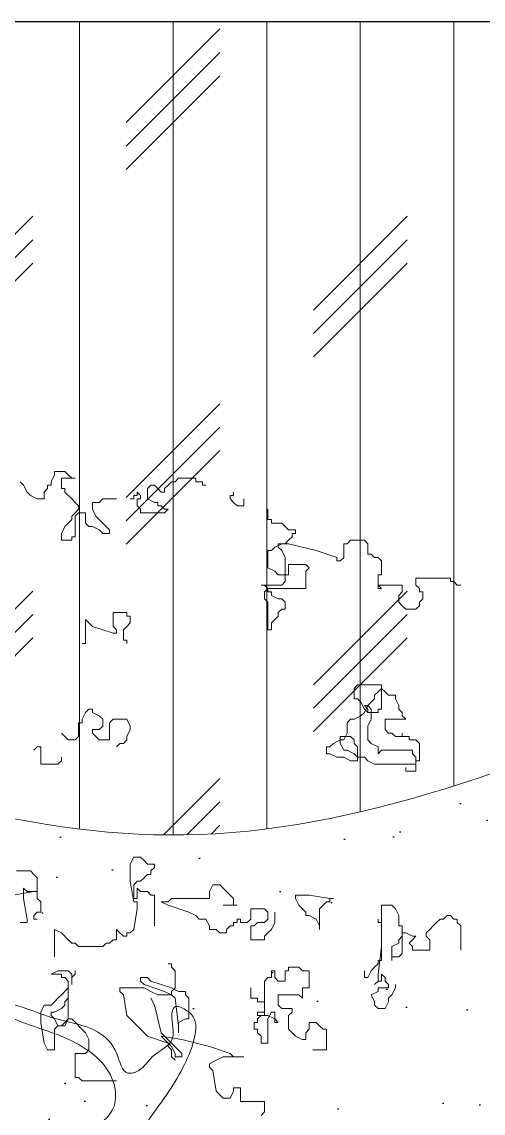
# Model space of a CAD drawing. Extents: x -95 to 325, y -1215 to -918.
# Drawn here: x -12.48 to -1.52, y -1072.52 to -1046.63 of the extents above; entities that cross this region are included whole.
import ezdxf

# ---------------------------------------------------------------- set-up
doc = ezdxf.new("R2010")
doc.units = 0
doc.layers.get('0').update_dxf_attribs({"linetype": 'CONTINUOUS'})
for name, color, linetype in [('PP-COM', 7, 'CONTINUOUS'), ('福建茶', 76, 'CONTINUOUS'), ('马尼拉草', 80, 'CONTINUOUS')]:
    doc.layers.add(name, color=color, linetype=linetype)

# ---------------------------------------------------------------- blocks, each defined once
blk = doc.blocks.new('tulia')
at = {"color": 3, "lineweight": 0}
for p, q in [((200.532, 263.269), (200.473, 263.21)), ((200.473, 263.21), (200.473, 263.031)), ((200.473, 263.031), (200.891, 263.031)), ((200.891, 263.031), (200.891, 262.792)), ((201.01, 262.851), (201.07, 262.971)), ((201.07, 262.971), (201.189, 262.971)), ((201.189, 262.971), (201.309, 262.851)), ((200.891, 262.792), (201.01, 262.792)), ((201.01, 262.792), (201.01, 262.851)), ((201.309, 262.851), (201.368, 262.493)), ((203.041, 262.672), (203.638, 262.672)), ((203.638, 262.672), (203.698, 262.613)), ((201.368, 262.493), (201.428, 262.434)), ((203.698, 262.613), (203.757, 262.613)), ((203.757, 262.613), (203.757, 262.195)), ((201.309, 262.314), (201.189, 262.255)), ((201.428, 262.374), (201.309, 262.314)), ((201.428, 262.434), (201.428, 262.374)), ((202.085, 262.255), (202.025, 262.314)), ((199.637, 262.135), (199.398, 262.135)), ((199.398, 262.135), (199.398, 261.777)), ((201.189, 262.255), (200.831, 262.255)), ((200.831, 262.255), (201.01, 262.255)), ((201.01, 262.255), (201.07, 262.195)), ((201.07, 262.195), (201.428, 262.076)), ((201.906, 262.195), (201.906, 262.255)), ((201.906, 262.255), (202.025, 262.255)), ((202.264, 261.837), (201.906, 262.195)), ((202.025, 262.255), (202.025, 262.195)), ((202.025, 262.195), (202.085, 262.076)), ((202.085, 262.135), (202.085, 262.255)), ((202.145, 262.076), (202.085, 262.135)), ((203.578, 262.195), (203.518, 262.135)), ((203.518, 262.135), (203.518, 261.956)), ((203.757, 262.195), (203.578, 262.195)), ((204.116, 261.777), (204.116, 262.135)), ((204.116, 262.135), (204.235, 262.135)), ((204.235, 262.135), (204.295, 262.016)), ((199.756, 261.837), (199.756, 261.956)), ((199.756, 261.956), (199.816, 261.956)), ((199.816, 261.956), (199.935, 261.897)), ((200.413, 261.598), (200.413, 262.016)), ((200.413, 262.016), (200.532, 262.016)), ((200.532, 262.016), (200.532, 261.897)), ((201.428, 262.076), (201.906, 261.956)), ((201.906, 261.956), (202.264, 261.897)), ((202.085, 262.076), (202.145, 262.016)), ((202.145, 262.016), (202.145, 262.076)), ((202.264, 261.897), (202.145, 262.016)), ((202.145, 262.016), (202.503, 261.897)), ((203.518, 261.956), (203.578, 261.837)), ((204.295, 262.016), (204.355, 261.658)), ((199.398, 261.777), (199.457, 261.777)), ((199.457, 261.777), (199.517, 261.718)), ((199.696, 261.777), (199.756, 261.837)), ((199.696, 261.658), (199.696, 261.777)), ((199.935, 261.897), (199.995, 261.837)), ((199.995, 261.837), (200.055, 261.777)), ((200.055, 261.777), (200.055, 261.539)), ((200.532, 261.897), (200.592, 261.837)), ((200.592, 261.837), (200.592, 261.777)), ((200.592, 261.777), (200.652, 261.777)), ((200.652, 261.777), (200.652, 261.658)), ((201.966, 261.718), (201.966, 261.837)), ((201.966, 261.837), (201.966, 261.658)), ((202.384, 261.36), (202.264, 261.837)), ((202.503, 261.897), (202.861, 261.539)), ((203.578, 261.837), (203.817, 261.598)), ((204.056, 261.718), (204.116, 261.777)), ((199.517, 261.718), (199.577, 261.658)), ((199.577, 261.658), (199.696, 261.658)), ((200.055, 261.539), (199.995, 261.479)), ((200.293, 261.598), (200.234, 261.658)), ((200.234, 261.658), (200.293, 261.658)), ((200.293, 261.658), (200.293, 261.479)), ((200.413, 261.539), (200.293, 261.598)), ((200.353, 261.479), (200.413, 261.598)), ((200.592, 261.539), (200.413, 261.539)), ((200.532, 261.539), (200.473, 261.539)), ((200.473, 261.539), (200.473, 261.3)), ((200.592, 261.598), (200.532, 261.539)), ((200.652, 261.658), (200.592, 261.658)), ((200.592, 261.658), (200.592, 261.598)), ((200.592, 261.479), (200.592, 261.539)), ((201.846, 261.598), (201.787, 261.598)), ((201.787, 261.598), (201.787, 261.24)), ((201.966, 261.658), (201.846, 261.598)), ((202.025, 261.24), (201.966, 261.718)), ((202.861, 261.539), (202.921, 261.181)), ((203.817, 261.598), (203.877, 261.598)), ((203.877, 261.598), (203.936, 261.718)), ((203.877, 261.598), (203.936, 261.658)), ((203.877, 261.061), (203.877, 261.598)), ((203.936, 261.658), (203.996, 261.718)), ((203.936, 261.718), (204.056, 261.718)), ((203.996, 261.718), (204.056, 261.718)), ((204.056, 261.718), (204.116, 261.598)), ((204.116, 261.598), (204.175, 261.539)), ((204.175, 261.539), (204.175, 261.479)), ((204.355, 261.658), (204.355, 261.479)), ((198.323, 261.3), (198.382, 261.419)), ((198.382, 261.419), (198.502, 261.419)), ((198.502, 261.419), (198.562, 261.36)), ((198.562, 261.36), (198.562, 261.3)), ((199.995, 261.479), (199.995, 261.419)), ((199.995, 261.419), (200.174, 261.419)), ((200.174, 261.419), (200.234, 261.36)), ((200.234, 261.36), (200.234, 261.181)), ((200.293, 261.479), (200.353, 261.479)), ((200.473, 260.942), (200.473, 261.479)), ((200.473, 261.479), (200.592, 261.479)), ((202.443, 261.24), (202.384, 261.36)), ((203.996, 261.419), (203.936, 261.36)), ((203.936, 261.36), (203.936, 261.3)), ((204.116, 261.479), (203.996, 261.419)), ((204.175, 261.479), (204.116, 261.479)), ((204.175, 261.36), (204.116, 261.3)), ((204.295, 261.36), (204.175, 261.36)), ((204.355, 261.479), (204.295, 261.36)), ((198.203, 261.061), (198.263, 261.181)), ((198.263, 261.181), (198.323, 261.24)), ((198.323, 261.24), (198.323, 261.3)), ((198.621, 261.181), (198.502, 261.121)), ((198.562, 261.3), (198.621, 261.181)), ((199.875, 261.181), (199.816, 261.24)), ((199.816, 261.24), (199.816, 261.061)), ((200.234, 261.181), (199.875, 261.181)), ((200.473, 261.3), (200.592, 261.3)), ((200.592, 261.3), (200.592, 261.24)), ((200.592, 261.24), (200.712, 261.24)), ((200.712, 261.24), (200.712, 261.061)), ((201.787, 261.24), (201.846, 261.181)), ((201.846, 261.181), (201.846, 261.121)), ((202.085, 261.181), (202.025, 261.24)), ((202.324, 261.181), (202.085, 261.181)), ((202.205, 261.121), (202.085, 261.181)), ((202.085, 261.181), (202.085, 261.121)), ((202.443, 261.121), (202.324, 261.181)), ((202.921, 261.181), (202.981, 261.121)), ((203.936, 261.3), (203.877, 261.24)), ((203.877, 261.24), (203.877, 260.942)), ((203.996, 261.181), (203.877, 261.061)), ((204.056, 261.24), (203.996, 261.181)), ((204.116, 261.3), (204.056, 261.24)), ((198.203, 261.002), (198.203, 261.061)), ((198.502, 261.061), (198.323, 261.061)), ((198.323, 261.061), (198.323, 261.002)), ((198.323, 261.002), (198.382, 260.942)), ((198.502, 261.121), (198.502, 261.061)), ((198.502, 260.942), (198.562, 261.002)), ((198.562, 261.002), (198.502, 260.942)), ((199.816, 261.061), (199.696, 261.061)), ((199.696, 261.061), (199.696, 260.763)), ((201.846, 261.121), (201.966, 261.121)), ((201.966, 261.121), (202.085, 261.061)), ((202.085, 261.121), (202.025, 261.061)), ((202.025, 261.061), (202.025, 260.763)), ((202.085, 261.061), (202.443, 260.942)), ((202.563, 261.002), (202.205, 261.121)), ((202.563, 261.061), (202.443, 261.121)), ((202.981, 261.061), (202.563, 261.061)), ((202.623, 260.942), (202.563, 261.002)), ((202.981, 261.121), (202.981, 261.061)), ((203.817, 260.822), (203.817, 261.002)), ((203.817, 261.002), (203.817, 260.882)), ((198.382, 260.942), (198.382, 260.882)), ((198.382, 260.882), (198.442, 260.822)), ((198.442, 260.822), (198.442, 260.942)), ((198.442, 260.942), (198.502, 260.942)), ((198.502, 260.822), (198.442, 260.345)), ((198.502, 260.942), (198.502, 260.822)), ((198.621, 260.763), (198.681, 260.882)), ((198.681, 260.882), (198.741, 260.882)), ((198.741, 260.882), (198.741, 260.763)), ((200.114, 260.763), (200.114, 260.942)), ((200.114, 260.942), (200.234, 260.942)), ((200.234, 260.942), (200.293, 260.882)), ((200.293, 260.882), (200.293, 260.763)), ((200.353, 260.763), (200.353, 260.882)), ((200.353, 260.882), (200.413, 260.882)), ((200.413, 260.882), (200.473, 260.942)), ((202.443, 260.942), (202.503, 260.882)), ((202.503, 260.882), (202.623, 260.882)), ((202.623, 260.882), (202.623, 260.942)), ((203.817, 260.882), (203.757, 260.822)), ((203.757, 260.822), (203.757, 260.763)), ((203.877, 260.763), (203.817, 260.822)), ((203.877, 260.942), (203.936, 260.882)), ((203.936, 260.882), (203.996, 260.882)), ((203.996, 260.882), (203.996, 260.822)), ((203.996, 260.822), (204.175, 260.822)), ((204.175, 260.822), (204.056, 260.763)), ((198.502, 260.643), (198.562, 260.703)), ((198.502, 260.584), (198.502, 260.643)), ((198.562, 260.703), (198.621, 260.763)), ((199.696, 260.763), (199.816, 260.763)), ((199.816, 260.763), (199.875, 260.703)), ((199.875, 260.703), (200.055, 260.703)), ((200.055, 260.703), (200.055, 260.763)), ((200.055, 260.763), (200.114, 260.763)), ((200.293, 260.763), (200.353, 260.763)), ((202.025, 260.763), (202.085, 260.703)), ((202.085, 260.703), (202.085, 260.643)), ((202.085, 260.643), (202.145, 260.643)), ((204.056, 260.763), (203.877, 260.763)), ((197.068, 260.405), (197.068, 259.987)), ((197.606, 260.405), (197.905, 260.405)), ((197.606, 260.226), (197.606, 260.405)), ((197.905, 260.405), (197.905, 260.345)), ((198.084, 260.464), (198.143, 260.524)), ((198.084, 260.106), (198.084, 260.464)), ((198.143, 260.524), (198.263, 260.524)), ((198.263, 260.524), (198.263, 260.584)), ((198.263, 260.584), (198.263, 260.345)), ((198.442, 259.748), (198.442, 260.584)), ((198.442, 260.584), (198.502, 260.584)), ((204.116, 260.047), (204.116, 260.524)), ((197.666, 260.166), (197.606, 260.226)), ((197.905, 260.226), (197.845, 260.166)), ((197.905, 260.345), (197.964, 260.285)), ((197.964, 260.285), (197.905, 260.226)), ((198.143, 260.226), (198.084, 260.166)), ((198.263, 260.345), (198.143, 260.285)), ((198.143, 260.285), (198.143, 260.226)), ((198.442, 260.345), (198.442, 259.748)), ((200.473, 260.166), (200.473, 260.226)), ((200.473, 260.226), (200.712, 260.226)), ((200.712, 260.226), (200.712, 259.987)), ((203.041, 260.047), (203.041, 260.226)), ((203.041, 260.226), (203.1, 260.226)), ((203.1, 260.226), (203.16, 260.285)), ((203.16, 260.285), (203.22, 260.285)), ((203.22, 260.285), (203.28, 260.345)), ((203.28, 260.345), (203.698, 260.345)), ((203.698, 260.345), (203.757, 260.285)), ((203.757, 260.285), (203.817, 260.285)), ((203.817, 260.285), (203.877, 260.226)), ((203.877, 260.226), (203.996, 260.106)), ((197.546, 259.987), (197.606, 260.047)), ((197.606, 260.047), (197.666, 260.106)), ((197.666, 260.106), (197.666, 260.166)), ((197.845, 260.166), (197.905, 260.166)), ((197.905, 260.166), (198.024, 260.106)), ((198.024, 260.106), (198.084, 260.106)), ((198.084, 260.166), (198.084, 259.987)), ((199.517, 259.987), (199.517, 260.047)), ((199.517, 260.047), (199.517, 259.689)), ((200.293, 259.927), (200.353, 260.047)), ((200.353, 260.047), (200.413, 260.106)), ((200.413, 260.106), (200.473, 260.166)), ((201.07, 259.987), (201.13, 260.047)), ((201.13, 260.047), (201.13, 260.106)), ((201.13, 260.106), (201.249, 260.106)), ((201.249, 260.106), (201.309, 260.047)), ((201.309, 260.047), (201.428, 260.047)), ((201.428, 260.047), (201.428, 259.987)), ((202.682, 259.689), (202.742, 260.047)), ((202.742, 260.047), (202.802, 260.106)), ((202.802, 260.106), (202.861, 260.106)), ((202.861, 260.106), (202.861, 260.166)), ((202.861, 260.166), (202.921, 260.166)), ((202.921, 260.166), (202.981, 260.106)), ((202.981, 260.106), (203.041, 260.047)), ((203.996, 260.106), (204.116, 260.047)), ((197.068, 259.987), (197.128, 259.927)), ((197.128, 259.927), (197.128, 259.868)), ((197.128, 259.868), (197.188, 259.868)), ((197.188, 259.868), (197.248, 259.808)), ((197.307, 259.808), (197.367, 259.868)), ((197.367, 259.868), (197.427, 259.868)), ((197.427, 259.868), (197.487, 259.927)), ((197.487, 259.927), (197.546, 259.987)), ((198.084, 259.987), (198.143, 259.987)), ((198.143, 259.987), (198.143, 259.808)), ((198.442, 259.629), (198.442, 259.927)), ((198.442, 259.927), (198.502, 259.927)), ((198.502, 259.927), (198.502, 259.868)), ((199.577, 259.868), (199.517, 259.987)), ((199.696, 259.808), (199.577, 259.868)), ((200.293, 259.748), (200.293, 259.927)), ((200.473, 259.927), (200.413, 259.868)), ((200.413, 259.868), (200.413, 259.748)), ((200.592, 259.927), (200.473, 259.927)), ((200.652, 259.987), (200.592, 259.927)), ((200.712, 259.987), (200.652, 259.987)), ((200.712, 259.868), (200.771, 259.927)), ((200.712, 259.689), (200.712, 259.868)), ((200.771, 259.927), (200.891, 259.927)), ((200.891, 259.927), (200.891, 259.868)), ((200.891, 259.868), (200.95, 259.868)), ((200.95, 259.868), (200.95, 259.927)), ((200.95, 259.927), (201.01, 259.927)), ((201.01, 259.927), (201.01, 259.987)), ((201.01, 259.987), (201.07, 259.987)), ((201.428, 259.987), (201.488, 259.868)), ((201.488, 259.868), (201.607, 259.868)), ((201.607, 259.868), (201.667, 259.808)), ((202.384, 259.987), (202.384, 259.45)), ((204.414, 259.868), (204.474, 259.868)), ((204.474, 259.868), (204.474, 259.808)), ((204.593, 259.868), (204.593, 259.927)), ((204.593, 259.927), (204.713, 259.927)), ((204.653, 259.51), (204.593, 259.868)), ((197.248, 259.808), (197.307, 259.808)), ((198.143, 259.808), (198.203, 259.689)), ((198.203, 259.689), (198.263, 259.629)), ((199.517, 259.689), (199.457, 259.629)), ((199.756, 259.808), (199.696, 259.808)), ((199.756, 259.748), (199.756, 259.808)), ((199.875, 259.629), (199.756, 259.748)), ((200.413, 259.748), (200.473, 259.689)), ((200.473, 259.689), (200.712, 259.689)), ((201.667, 259.808), (201.787, 259.748)), ((201.787, 259.748), (202.145, 259.629)), ((202.682, 259.569), (202.682, 259.689)), ((204.414, 259.748), (204.355, 259.748)), ((204.355, 259.748), (204.355, 259.569)), ((204.474, 259.808), (204.414, 259.748)), ((198.263, 259.629), (198.442, 259.629)), ((199.338, 259.51), (199.278, 259.51)), ((199.278, 259.51), (199.338, 259.51)), ((199.398, 259.569), (199.338, 259.569)), ((199.338, 259.569), (199.338, 259.51)), ((199.338, 259.51), (199.696, 259.45)), ((199.457, 259.629), (199.398, 259.569)), ((199.935, 259.51), (199.875, 259.629)), ((199.935, 259.45), (199.935, 259.51)), ((201.01, 259.629), (200.95, 259.629)), ((200.95, 259.629), (201.189, 259.629)), ((201.01, 259.51), (201.01, 259.629)), ((201.249, 259.271), (201.01, 259.51)), ((202.085, 259.51), (201.428, 259.51)), ((201.428, 259.51), (201.428, 259.39)), ((202.145, 259.569), (202.085, 259.51)), ((202.145, 259.629), (202.264, 259.569)), ((202.264, 259.569), (202.145, 259.569)), ((202.742, 259.569), (202.682, 259.569)), ((202.682, 259.331), (202.682, 259.51)), ((202.682, 259.51), (202.742, 259.51)), ((202.802, 259.211), (202.742, 259.569)), ((202.742, 259.51), (202.742, 259.271)), ((204.355, 259.569), (204.414, 259.51)), ((204.414, 259.51), (204.414, 259.39)), ((204.653, 259.331), (204.653, 259.51)), ((199.696, 259.45), (199.935, 259.45)), ((201.368, 259.271), (201.249, 259.271)), ((201.428, 259.39), (201.368, 259.271)), ((202.384, 259.45), (202.443, 259.45)), ((202.443, 259.45), (202.503, 259.39)), ((202.503, 259.39), (202.623, 259.39)), ((202.623, 259.39), (202.682, 259.331)), ((202.742, 259.271), (202.682, 259.211)), ((204.414, 259.39), (204.593, 259.39)), ((204.474, 259.39), (204.414, 259.39)), ((204.414, 259.39), (204.414, 259.152)), ((204.832, 259.45), (204.474, 259.39)), ((204.593, 259.39), (204.653, 259.331)), ((202.503, 259.092), (202.443, 259.092)), ((202.443, 259.092), (202.443, 259.032)), ((202.563, 259.152), (202.503, 259.092)), ((202.623, 259.211), (202.563, 259.152)), ((202.682, 259.211), (202.623, 259.211)), ((202.802, 258.913), (202.802, 259.211)), ((204.414, 259.152), (204.474, 259.092)), ((204.474, 259.092), (204.534, 259.032)), ((202.443, 259.032), (202.384, 258.973)), ((202.384, 258.973), (202.384, 258.913)), ((202.384, 258.913), (202.503, 258.913)), ((202.503, 258.913), (202.563, 258.853)), ((202.742, 258.793), (202.802, 258.913)), ((204.534, 259.032), (204.773, 259.032)), ((202.563, 258.853), (202.623, 258.793)), ((202.623, 258.793), (202.742, 258.793)), ((198.024, 257.302), (197.845, 257.302)), ((197.845, 257.302), (197.845, 257.123)), ((198.024, 257.242), (198.024, 257.302)), ((197.845, 257.123), (197.785, 257.123)), ((197.785, 257.123), (197.785, 256.824)), ((198.562, 257.182), (197.845, 257.182)), ((197.845, 257.182), (197.845, 257.063)), ((197.845, 257.063), (197.905, 257.003)), ((197.905, 257.003), (197.905, 256.943)), ((198.442, 256.943), (198.502, 257.003)), ((198.502, 257.003), (198.502, 256.884)), ((198.681, 257.123), (198.562, 257.182)), ((198.741, 257.063), (198.681, 257.123)), ((198.86, 257.063), (198.741, 257.063)), ((198.98, 257.123), (198.86, 257.123)), ((198.86, 257.123), (198.86, 256.884)), ((198.92, 257.003), (198.86, 257.063)), ((199.039, 256.943), (198.92, 257.003)), ((199.099, 257.063), (198.98, 257.123)), ((199.218, 257.063), (199.099, 257.063)), ((199.338, 257.003), (199.218, 257.063)), ((199.398, 257.003), (199.338, 257.003)), ((199.398, 256.884), (199.398, 257.003)), ((203.996, 257.123), (204.056, 257.182)), ((203.996, 257.063), (203.996, 257.123)), ((204.056, 257.182), (204.355, 257.182)), ((204.355, 257.182), (204.355, 256.884)), ((197.785, 256.824), (197.845, 256.764)), ((197.905, 256.943), (198.442, 256.943)), ((198.502, 256.884), (198.621, 256.824)), ((198.621, 256.824), (198.681, 256.764)), ((198.86, 256.884), (198.92, 256.824)), ((198.92, 256.824), (198.92, 256.764)), ((199.099, 256.943), (199.039, 256.943)), ((199.159, 256.824), (199.099, 256.943)), ((199.159, 256.764), (199.278, 256.824)), ((199.159, 256.705), (199.159, 256.824)), ((199.278, 256.824), (199.338, 256.884)), ((199.338, 256.884), (199.398, 256.884)), ((202.921, 256.824), (202.861, 256.764)), ((202.981, 256.824), (202.921, 256.824)), ((203.041, 256.884), (202.981, 256.824)), ((204.355, 256.884), (204.414, 256.884)), ((204.414, 256.884), (204.474, 256.943)), ((197.845, 256.764), (197.964, 256.764)), ((197.964, 256.764), (197.964, 256.705)), ((197.964, 256.705), (198.084, 256.705)), ((198.084, 256.705), (198.084, 256.645)), ((198.084, 256.645), (198.084, 256.705)), ((198.084, 256.705), (198.203, 256.705)), ((198.203, 256.705), (198.263, 256.645)), ((198.263, 256.645), (198.323, 256.645)), ((198.323, 256.645), (198.382, 256.585)), ((198.681, 256.764), (198.681, 256.526)), ((198.92, 256.764), (198.98, 256.705)), ((198.98, 256.705), (199.159, 256.705)), ((199.039, 256.645), (199.099, 256.764)), ((199.039, 256.466), (199.039, 256.645)), ((199.099, 256.764), (199.159, 256.764)), ((202.861, 256.705), (202.802, 256.585)), ((202.861, 256.764), (202.861, 256.705)), ((203.16, 256.466), (203.16, 256.764)), ((203.16, 256.764), (203.339, 256.764)), ((203.339, 256.764), (203.399, 256.705)), ((203.399, 256.705), (203.459, 256.645)), ((203.459, 256.645), (203.459, 256.585)), ((203.698, 256.705), (203.757, 256.764)), ((203.698, 256.466), (203.698, 256.705)), ((203.757, 256.764), (203.877, 256.764)), ((203.877, 256.764), (203.936, 256.705)), ((203.936, 256.705), (203.996, 256.645)), ((198.382, 256.585), (198.382, 256.406)), ((198.681, 256.526), (198.621, 256.406)), ((198.98, 256.406), (199.039, 256.466)), ((202.802, 256.585), (202.802, 256.526)), ((202.802, 256.526), (202.861, 256.406)), ((203.1, 256.406), (203.16, 256.466)), ((203.339, 256.585), (203.28, 256.526)), ((203.28, 256.526), (203.28, 256.406)), ((203.459, 256.585), (203.339, 256.585)), ((203.638, 256.406), (203.638, 256.466)), ((203.638, 256.466), (203.698, 256.466)), ((198.382, 256.406), (198.024, 256.406)), ((198.024, 256.406), (198.084, 256.347)), ((198.084, 256.347), (198.084, 256.287)), ((198.084, 256.287), (198.143, 256.227)), ((198.502, 256.227), (198.502, 256.287)), ((198.502, 256.287), (198.681, 256.287)), ((198.621, 256.406), (198.621, 256.227)), ((198.681, 256.287), (198.741, 256.227)), ((198.681, 256.168), (198.741, 256.287)), ((198.681, 256.227), (198.681, 256.287)), ((198.741, 256.287), (198.8, 256.347)), ((198.8, 256.347), (198.92, 256.406)), ((198.92, 256.406), (198.98, 256.406)), ((202.861, 256.406), (203.1, 256.406)), ((203.28, 256.406), (203.339, 256.347)), ((203.339, 256.347), (203.459, 256.287)), ((203.459, 256.287), (203.459, 256.227)), ((203.518, 256.227), (203.578, 256.287)), ((203.578, 256.287), (203.638, 256.406)), ((198.143, 256.227), (198.143, 256.168)), ((198.143, 256.168), (198.203, 256.048)), ((198.442, 255.869), (198.442, 256.227)), ((198.442, 256.227), (198.502, 256.227)), ((198.562, 256.048), (198.681, 256.168)), ((198.621, 256.227), (198.681, 256.168)), ((198.741, 256.168), (198.681, 256.227)), ((198.681, 256.168), (198.741, 256.168)), ((198.741, 256.227), (198.8, 256.108)), ((198.8, 256.108), (198.86, 256.048)), ((203.459, 256.227), (203.518, 256.227)), ((198.203, 256.048), (198.203, 255.989)), ((198.203, 255.989), (198.323, 255.989)), ((198.323, 255.989), (198.382, 255.929)), ((198.382, 255.929), (198.442, 255.869)), ((198.442, 255.869), (198.502, 255.929)), ((198.442, 255.81), (198.442, 255.869)), ((198.502, 255.929), (198.562, 255.989)), ((198.562, 255.989), (198.562, 256.048)), ((198.86, 256.048), (198.92, 256.048)), ((198.92, 255.869), (198.86, 255.81)), ((198.92, 256.048), (198.92, 255.869)), ((198.86, 255.81), (198.442, 255.81)), ((202.861, 255.094), (202.861, 255.034)), ((202.861, 255.034), (202.921, 255.034)), ((202.921, 255.034), (202.921, 254.855)), ((203.578, 254.676), (203.578, 255.094)), ((203.578, 255.094), (203.638, 255.094)), ((200.293, 254.676), (200.353, 254.735)), ((200.353, 254.735), (200.353, 254.855)), ((200.353, 254.855), (200.413, 254.855)), ((200.413, 254.855), (200.413, 254.377)), ((202.861, 254.795), (202.802, 254.735)), ((202.802, 254.735), (202.802, 254.616)), ((202.921, 254.855), (202.861, 254.795)), ((203.041, 254.855), (203.041, 254.914)), ((203.041, 254.914), (203.1, 254.914)), ((203.1, 254.795), (203.041, 254.855)), ((203.1, 254.914), (203.459, 254.795)), ((203.1, 254.556), (203.1, 254.795)), ((203.459, 254.795), (203.578, 254.676)), ((200.174, 254.497), (200.234, 254.556)), ((200.234, 254.616), (200.293, 254.676)), ((200.234, 254.556), (200.234, 254.616)), ((202.802, 254.616), (202.861, 254.616)), ((202.861, 254.616), (202.861, 254.556)), ((202.861, 254.556), (203.1, 254.556)), ((197.725, 254.318), (197.785, 254.377)), ((197.785, 254.437), (197.845, 254.497)), ((197.785, 254.377), (197.785, 254.437)), ((197.845, 254.497), (198.024, 254.497)), ((198.024, 254.497), (198.084, 254.437)), ((198.084, 254.437), (198.143, 254.377)), ((198.143, 254.377), (198.143, 254.258)), ((200.114, 254.377), (200.114, 254.497)), ((200.114, 254.497), (200.174, 254.497)), ((200.174, 254.318), (200.114, 254.377)), ((200.413, 254.377), (200.473, 254.318)), ((197.725, 254.198), (197.725, 254.318)), ((197.785, 254.198), (197.725, 254.198)), ((197.785, 254.139), (197.785, 254.198)), ((198.143, 254.258), (198.084, 254.198)), ((198.084, 254.198), (198.084, 254.079)), ((200.234, 254.318), (200.174, 254.318)), ((200.353, 254.258), (200.234, 254.318)), ((200.353, 254.198), (200.353, 254.258)), ((200.413, 254.198), (200.353, 254.198)), ((200.413, 254.139), (200.413, 254.198)), ((200.473, 254.198), (200.413, 254.139)), ((200.473, 254.318), (200.473, 254.198)), ((197.068, 254.079), (197.128, 254.079)), ((197.128, 254.079), (197.188, 254.019)), ((197.188, 254.019), (197.248, 254.019)), ((197.248, 254.019), (197.248, 253.96)), ((197.845, 254.079), (197.785, 254.139)), ((197.845, 253.96), (197.845, 254.079)), ((198.084, 254.079), (198.502, 254.079)), ((198.502, 254.079), (198.442, 254.139)), ((198.442, 254.139), (198.502, 254.139)), ((198.502, 254.139), (198.502, 253.9)), ((200.413, 254.139), (199.756, 254.139)), ((199.756, 254.139), (199.756, 253.84)), ((200.114, 254.019), (200.174, 254.079)), ((200.114, 253.602), (200.114, 254.019)), ((200.174, 254.079), (200.532, 254.079)), ((200.473, 254.079), (200.413, 254.139)), ((200.532, 254.079), (200.473, 254.079)), ((197.248, 253.96), (197.845, 253.96)), ((198.502, 253.9), (198.442, 253.9)), ((198.442, 253.9), (198.442, 253.661)), ((199.756, 253.84), (199.696, 253.781)), ((200.055, 253.721), (200.055, 253.9)), ((200.055, 253.9), (200.234, 253.9)), ((200.234, 253.9), (200.293, 253.84)), ((200.293, 253.84), (200.413, 253.781)), ((198.442, 253.661), (198.502, 253.602)), ((198.502, 253.602), (198.562, 253.602)), ((198.562, 253.602), (198.621, 253.542)), ((199.099, 253.602), (199.159, 253.661)), ((199.099, 253.363), (199.099, 253.602)), ((199.159, 253.661), (199.218, 253.661)), ((199.218, 253.661), (199.218, 253.602)), ((199.218, 253.602), (199.577, 253.482)), ((199.696, 253.781), (199.756, 253.721)), ((199.756, 253.721), (200.055, 253.721)), ((200.174, 253.482), (200.114, 253.602)), ((200.413, 253.781), (200.413, 253.482)), ((198.621, 253.542), (198.681, 253.542)), ((198.681, 253.542), (198.681, 253.363)), ((199.577, 253.482), (200.055, 253.363)), ((200.234, 253.423), (200.174, 253.482)), ((200.293, 253.423), (200.174, 253.363)), ((200.234, 253.363), (200.234, 253.423)), ((200.353, 253.482), (200.293, 253.423)), ((200.413, 253.482), (200.353, 253.482)), ((198.681, 253.363), (198.741, 253.303)), ((198.741, 253.303), (198.98, 253.303)), ((198.98, 253.303), (199.039, 253.363)), ((199.039, 253.363), (199.099, 253.363)), ((200.055, 253.303), (199.995, 253.244)), ((199.995, 253.244), (199.995, 253.184)), ((200.055, 253.363), (200.234, 253.363)), ((200.114, 253.363), (200.055, 253.303)), ((200.174, 253.363), (200.114, 253.363)), ((203.757, 252.885), (203.757, 253.244)), ((203.757, 253.244), (203.817, 253.244)), ((203.817, 253.244), (203.817, 253.303)), ((203.817, 253.303), (203.996, 253.303)), ((203.996, 253.303), (203.996, 253.184)), ((199.995, 253.184), (199.935, 253.184)), ((199.935, 253.184), (199.935, 253.124)), ((199.935, 253.124), (200.055, 253.124)), ((200.055, 253.124), (200.114, 253.065)), ((200.114, 253.065), (200.174, 253.005)), ((203.16, 253.124), (203.16, 253.184)), ((203.16, 253.184), (203.28, 253.184)), ((203.22, 253.065), (203.16, 253.124)), ((203.28, 253.005), (203.22, 253.065)), ((203.28, 253.184), (203.339, 253.124)), ((203.339, 253.124), (203.459, 253.065)), ((203.459, 253.065), (203.518, 253.065)), ((203.518, 253.065), (203.578, 253.005)), ((203.936, 253.065), (203.877, 253.005)), ((203.996, 253.184), (203.936, 253.065)), ((200.174, 253.005), (200.353, 253.005)), ((200.353, 253.005), (200.353, 252.945)), ((200.353, 252.945), (200.413, 252.945)), ((200.413, 252.945), (200.413, 252.766)), ((203.339, 252.945), (203.28, 253.005)), ((203.399, 252.885), (203.339, 252.945)), ((203.459, 252.766), (203.399, 252.885)), ((203.578, 253.005), (203.578, 252.826)), ((203.698, 252.826), (203.757, 252.885)), ((203.817, 252.885), (203.757, 252.826)), ((203.877, 253.005), (203.817, 252.945)), ((203.817, 252.945), (203.817, 252.885)), ((200.831, 252.587), (200.831, 252.706)), ((200.831, 252.706), (200.95, 252.706)), ((200.95, 252.706), (201.01, 252.647)), ((201.01, 252.647), (201.07, 252.587)), ((202.145, 252.766), (202.205, 252.826)), ((202.205, 252.766), (202.145, 252.766)), ((202.205, 252.826), (202.623, 252.826)), ((202.264, 252.706), (202.205, 252.766)), ((202.324, 252.706), (202.264, 252.706)), ((202.324, 252.647), (202.324, 252.706)), ((202.384, 252.647), (202.324, 252.647)), ((202.503, 252.587), (202.384, 252.647)), ((202.623, 252.826), (202.623, 252.766)), ((202.623, 252.766), (202.682, 252.706)), ((202.682, 252.706), (202.682, 252.587)), ((203.28, 252.587), (203.339, 252.647)), ((203.339, 252.647), (203.459, 252.647)), ((203.459, 252.647), (203.459, 252.766)), ((203.578, 252.826), (203.698, 252.826)), ((203.757, 252.826), (203.698, 252.766)), ((203.698, 252.766), (203.698, 252.706)), ((203.698, 252.706), (203.757, 252.647)), ((203.757, 252.647), (203.817, 252.587)), ((201.07, 252.527), (201.01, 252.527)), ((201.01, 252.527), (201.01, 252.468)), ((201.07, 252.587), (201.07, 252.527)), ((202.205, 252.408), (202.205, 252.468)), ((202.205, 252.468), (202.264, 252.468)), ((202.264, 252.468), (202.324, 252.408)), ((202.503, 252.408), (202.503, 252.587)), ((202.682, 252.587), (202.623, 252.587)), ((202.623, 252.587), (202.623, 252.527)), ((202.623, 252.527), (202.682, 252.468)), ((202.682, 252.468), (202.682, 252.527)), ((202.682, 252.527), (202.742, 252.527)), ((202.742, 252.527), (202.742, 252.587)), ((202.742, 252.587), (202.802, 252.587)), ((203.041, 252.587), (203.28, 252.587)), ((203.817, 252.587), (203.936, 252.468)), ((203.936, 252.468), (203.936, 252.408)), ((204.235, 252.408), (204.295, 252.468)), ((204.295, 252.468), (204.295, 252.587)), ((204.295, 252.587), (204.414, 252.587)), ((204.414, 252.587), (204.534, 252.527)), ((204.534, 252.527), (204.593, 252.468)), ((204.593, 252.468), (204.653, 252.348)), ((201.488, 252.348), (201.548, 252.348)), ((201.548, 252.348), (201.548, 252.289)), ((201.548, 252.289), (201.667, 252.289)), ((201.667, 252.289), (201.667, 252.229)), ((201.966, 252.229), (202.025, 252.289)), ((202.025, 252.289), (202.085, 252.289)), ((202.085, 252.289), (202.145, 252.348)), ((202.145, 252.348), (202.205, 252.408)), ((202.324, 252.408), (202.384, 252.348)), ((202.384, 252.348), (202.443, 252.348)), ((202.443, 252.348), (202.503, 252.408)), ((203.936, 252.408), (203.996, 252.408)), ((203.996, 252.408), (203.996, 252.229)), ((204.116, 252.169), (204.175, 252.289)), ((204.175, 252.289), (204.175, 252.348)), ((204.175, 252.348), (204.235, 252.348)), ((204.235, 252.348), (204.235, 252.408)), ((204.653, 252.348), (204.713, 252.289)), ((201.667, 252.229), (201.966, 252.229)), ((203.996, 252.229), (203.757, 252.229)), ((203.757, 252.229), (203.817, 252.229)), ((203.817, 252.229), (203.877, 252.169)), ((203.877, 252.169), (203.936, 252.11)), ((203.936, 252.11), (204.116, 252.11)), ((204.116, 252.11), (204.116, 252.169))]:
    blk.add_line(p, q, dxfattribs=at)
at = {"color": 34, "lineweight": 0}
blk.add_spline([(201.842, 268.738), (201.842, 268.261), (202.08, 267.593), (202.51, 266.925), (202.558, 266.114), (202.51, 265.685), (202.987, 265.303), (203.274, 264.921), (203.513, 265.303), (204.324, 265.637), (204.945, 265.78), (205.518, 265.494), (206.091, 265.399), (206.186, 264.826), (206.091, 264.206), (206.329, 263.633), (206.664, 263.204), (207.332, 262.775), (208.096, 262.489), (208.382, 262.489), (208.287, 262.393), (207.905, 262.393), (206.95, 262.679), (206.473, 262.966), (206.234, 262.584), (205.852, 261.868), (205.613, 261.248), (205.47, 260.723), (205.613, 260.151), (205.613, 259.674), (205.47, 259.388), (205.327, 259.054), (205.47, 259.865), (205.375, 260.294), (205.231, 260.962), (205.422, 261.534), (205.852, 262.345), (206.186, 262.87), (206.138, 263.252), (205.709, 263.777), (205.375, 264.206), (205.422, 264.588), (205.327, 265.017), (204.897, 265.112), (204.181, 265.065), (203.799, 264.635), (203.608, 263.92), (203.704, 263.633), (203.56, 263.538), (203.083, 263.109), (203.083, 262.727), (203.751, 262.011), (204.611, 261.678), (205.47, 261.391), (206.282, 261.201), (206.616, 260.914), (206.52, 260.914), (206.138, 261.105), (205.613, 261.248), (204.849, 261.344), (204.133, 261.582), (203.369, 261.821), (203.035, 262.202), (202.844, 262.536), (202.653, 262.489), (202.415, 262.25), (202.08, 261.964), (202.08, 261.582), (202.033, 261.391), (201.842, 261.439), (201.698, 261.582), (201.698, 261.964), (201.889, 262.441), (202.176, 262.918), (202.51, 263.395), (202.701, 263.729), (202.844, 264.015), (202.701, 264.444), (202.128, 264.969), (201.889, 265.828), (201.746, 266.019), (201.221, 265.78), (200.935, 266.019), (200.553, 266.162), (200.696, 266.257), (200.791, 266.353), (200.744, 266.591), (200.982, 266.687), (201.364, 266.448), (201.937, 266.4), (202.08, 266.543), (201.937, 267.116), (201.698, 267.498), (201.364, 267.45), (200.839, 267.45), (200.409, 267.784), (199.98, 268.022), (200.075, 268.165), (200.362, 268.118), (200.553, 267.927), (201.173, 267.736), (201.364, 267.831), (201.555, 267.927), (201.364, 268.309), (201.412, 268.976), (201.651, 268.881), (201.889, 268.976), (201.889, 268.69), (201.937, 268.165), (202.033, 267.927), (202.128, 267.498), (202.367, 267.211), (202.51, 266.925)], degree=3, dxfattribs=at)
blk = doc.blocks.new('tuli')
at = {"color": 3}
blk.add_blockref('tulia', (-25.998, 9.206), dxfattribs=at)

msp = doc.modelspace()

# ---------------------------------------------------------------- hatches: boundary and pattern name
at = {"layer": '福建茶', "lineweight": 9}
h = msp.add_hatch(dxfattribs=at)
h.set_pattern_fill('CORK', color=256, scale=0.7, angle=90, style=0)
h.set_pattern_definition([(90, (0, 0), (-2.2225, 1e-16), []), (225, (1.111, 1.111), (4.445002, -4.445002), [3.14309, -3.14309]), (225, (1.111, 1.667), (4.445002, -4.445002), [3.14309, -3.14309]), (225, (1.111, 2.2225), (4.445002, -4.445002), [3.14309, -3.14309])])
edge = h.paths.add_edge_path()
edge.add_spline(control_points=[(-31.487, -1059.337), (-23.644, -1060.962), (-7.742, -1071.795), (16.75, -1052.301), (41.729, -1072.737), (66.733, -1052.183), (91.737, -1072.734), (112.53, -1055.735), (125.033, -1060.611), (129.18, -1062.289)], knot_values=[26.944979, 26.944979, 26.944979, 26.944979, 51.051819, 76.978949, 102.906066, 128.833183, 154.760301, 180.687418, 193.577857, 193.577857, 193.577857, 193.577857], degree=3, periodic=0)
edge.add_line((129.18, -1062.289), (129.18, -1046.625))
edge.add_line((129.18, -1046.625), (-31.487, -1046.625))
edge.add_line((-31.487, -1046.625), (-31.487, -1059.337))
at = {"layer": '马尼拉草'}
h = msp.add_hatch(dxfattribs=at)
h.set_pattern_fill('AR-SAND', color=256, scale=0.1, style=0)
edge = h.paths.add_edge_path()
edge.add_line((129.18, -1062.289), (129.18, -1082.491))
edge.add_spline(control_points=[(129.18, -1082.491), (125.033, -1080.813), (112.53, -1075.937), (91.737, -1092.936), (66.733, -1072.385), (41.729, -1092.939), (16.75, -1072.503), (-7.742, -1091.997), (-23.644, -1081.165), (-31.487, -1079.539)], knot_values=[26.944979, 26.944979, 26.944979, 26.944979, 39.835418, 65.762535, 91.689652, 117.61677, 143.543887, 169.471017, 193.577857, 193.577857, 193.577857, 193.577857], degree=3, periodic=0)
edge.add_line((-31.487, -1079.539), (-31.487, -1059.337))
edge.add_spline(control_points=[(-31.487, -1059.337), (-23.644, -1060.962), (-7.742, -1071.795), (16.75, -1052.301), (41.729, -1072.737), (66.733, -1052.183), (91.737, -1072.734), (112.53, -1055.735), (125.033, -1060.611), (129.18, -1062.289)], knot_values=[26.944979, 26.944979, 26.944979, 26.944979, 51.051819, 76.978949, 102.906066, 128.833183, 154.760301, 180.687418, 193.577857, 193.577857, 193.577857, 193.577857], degree=3, periodic=0)

# ---------------------------------------------------------------- linework, layer by layer
at = {"layer": 'PP-COM'}
msp.add_line((129.18, -1046.625), (-31.487, -1046.625), dxfattribs=at)
at = {"layer": '福建茶', "lineweight": 9}
msp.add_open_spline([(-31.487, -1059.337), (-23.644, -1060.962), (-7.742, -1071.795), (16.75, -1052.301), (41.729, -1072.737), (66.733, -1052.183), (91.737, -1072.734), (112.53, -1055.735), (125.033, -1060.611), (129.18, -1062.289)], degree=3, knots=[26.944979, 26.944979, 26.944979, 26.944979, 51.051819, 76.978949, 102.906066, 128.833183, 154.760301, 180.687418, 193.577857, 193.577857, 193.577857, 193.577857], dxfattribs=at)

# ---------------------------------------------------------------- block references
at = {"color": 1, "lineweight": 0, "xscale": 1.369095795671456, "yscale": 1.369095796253532, "zscale": 1.369095795696208, "rotation": 180}
msp.add_blockref('tuli', (232.157, -699.524), dxfattribs=at)

doc.saveas('drawing.dxf')
